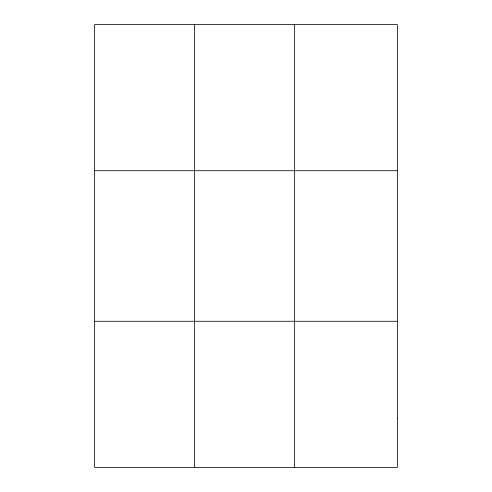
<?xml version="1.0" encoding="UTF-8"?>
<svg xmlns="http://www.w3.org/2000/svg" width="492" height="492" viewBox="0 0 492 492"><rect width="100%" height="100%" fill="white"/><g stroke="black" fill="none" stroke-linecap="round" stroke-linejoin="round"><path stroke-width="0.74" d="M194.525 24.6L194.525 467.4M294.444 24.6L294.444 467.4M94.605 170.724L397.395 170.724M94.605 321.276L397.395 321.276M397.395 418.692L397.395 467.4L94.605 467.4L94.605 24.6L397.395 24.6L397.395 418.692"/></g></svg>
